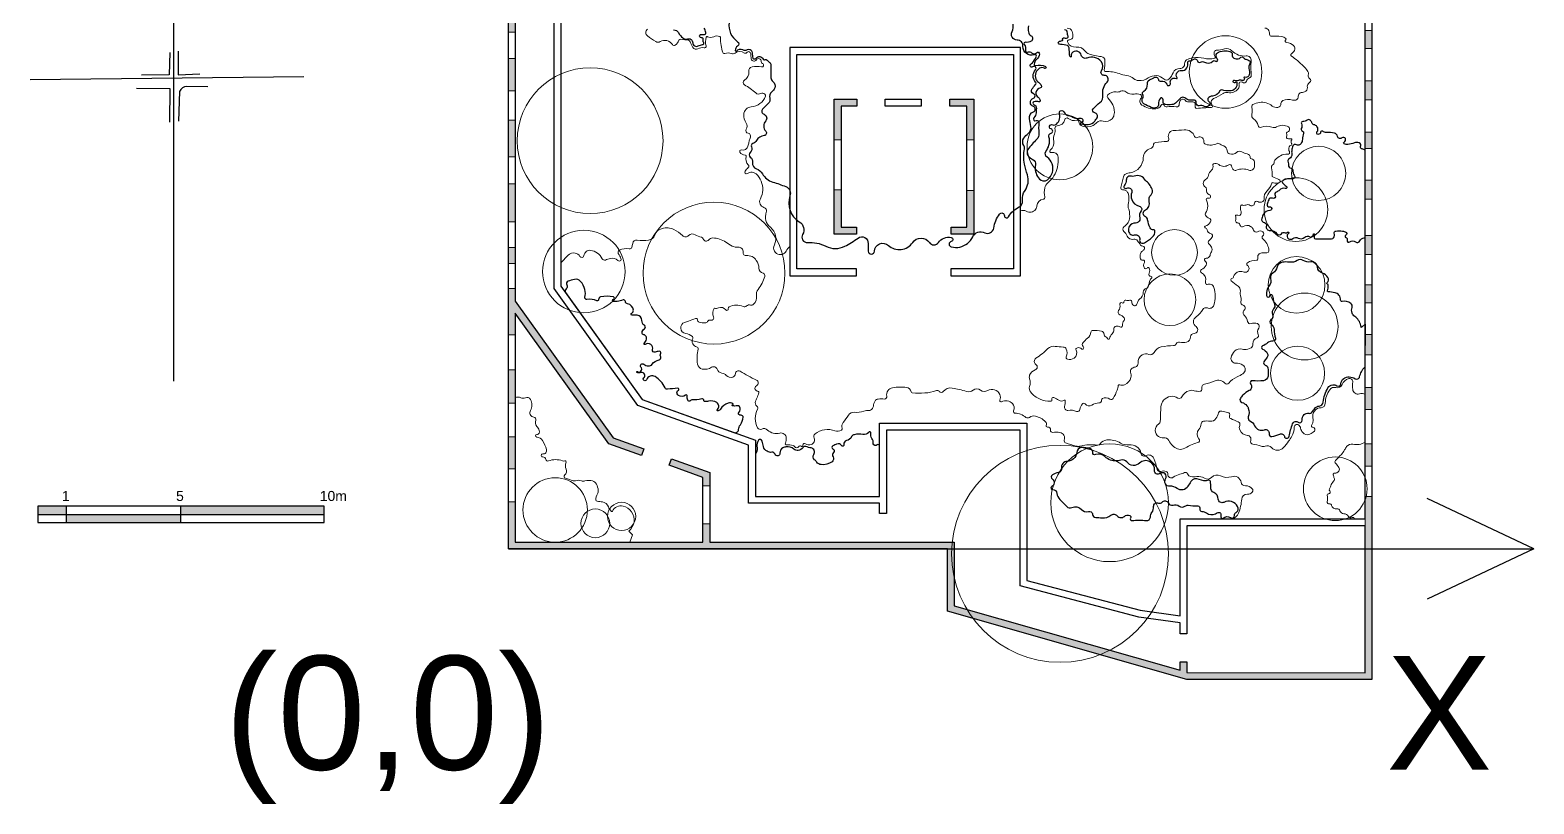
# Model space of a CAD drawing. Header units: millimetres. Extents: x 53631 to 681081, y 10060 to 293101.
# Drawn here: x 53631 to 106145, y 10060 to 37081 of the extents above; entities that cross this region are included whole.
import ezdxf

# ---------------------------------------------------------------- set-up
doc = ezdxf.new("R2010")
doc.units = ezdxf.units.MM
for name, color, linetype in [('archi', 7, 'Continuous'), ('rock', 30, 'Continuous'), ('water', 130, 'Continuous'), ('坐标系', 7, 'Continuous'), ('比例尺、指北针', 7, 'Continuous')]:
    doc.layers.add(name, color=color, linetype=linetype)
for name, color, linetype, lineweight in [('archiw', 255, 'Continuous', 0), ('plant', 90, 'Continuous', 0), ('road', 50, 'Continuous', 0)]:
    doc.layers.add(name, color=color, linetype=linetype, lineweight=lineweight)
doc.styles.get("Standard").update_dxf_attribs({"font": 'arial.ttf'})

msp = doc.modelspace()

# ---------------------------------------------------------------- hatches: boundary and pattern name
h = msp.add_hatch(color=0)
h.dxf.hatch_style = 1
h.paths.add_polyline_path([(54898, 20455), (53898, 20455), (53898, 20172), (54898, 20172)])
h.paths.add_polyline_path([(58898, 20172), (54898, 20172), (54898, 19889), (58898, 19889)])
h.paths.add_polyline_path([(63898, 20455), (58898, 20455), (58898, 20172), (63898, 20172)])
at = {"layer": 'archiw'}
h = msp.add_hatch(color=0, dxfattribs=at)
h.dxf.hatch_style = 1
h.paths.add_polyline_path([(70575, 22882), (70335, 22882), (70335, 21757), (70575, 21757)])
h.paths.add_polyline_path([(70575, 25216), (70335, 25216), (70335, 24057), (70575, 24057)], flags=17)
h.paths.add_polyline_path([(70575, 27613), (70575, 28053), (70335, 28053), (70335, 26436), (70575, 26436), (70575, 27201), (73843, 22639), (74986, 22229), (75067, 22455), (73995, 22839)])
h.paths.add_polyline_path([(76024, 22111), (75943, 21885), (77123, 21461), (77123, 21173), (77363, 21173), (77363, 21630)])
h.paths.add_polyline_path([(70575, 29494), (70335, 29494), (70335, 28936), (70575, 28936)])
h.paths.add_polyline_path([(70575, 31710), (70335, 31710), (70335, 30390), (70575, 30390)])
h.paths.add_polyline_path([(70575, 33938), (70335, 33938), (70335, 32653), (70575, 32653)])
h.paths.add_polyline_path([(70575, 36083), (70335, 36083), (70335, 34965), (70575, 34965)])
h.paths.add_polyline_path([(70575, 37726), (69745, 37726), (69745, 38541), (69505, 38541), (69505, 37486), (70335, 37486), (70335, 37003), (70575, 37003)])
h.paths.add_polyline_path([(69745, 40597), (70623, 40597), (70623, 41670), (70383, 41670), (70383, 40837), (69505, 40837), (69505, 39860), (69745, 39860)])
h.paths.add_polyline_path([(70623, 43555), (70383, 43555), (70383, 42714), (70623, 42714)])
h.paths.add_polyline_path([(70623, 44790), (69171, 45066), (69126, 44830), (70383, 44591), (70383, 44375), (70623, 44375)])
h.paths.add_polyline_path([(68167, 45257), (67417, 45399), (67372, 45163), (68122, 45021)])
h.paths.add_polyline_path([(67417, 45399), (67357, 45411), (66431, 45411), (66431, 45171), (67334, 45171), (67372, 45163)])
h = msp.add_hatch(color=0, dxfattribs=at)
h.dxf.hatch_style = 1
h.paths.add_polyline_path([(100490, 33514), (100250, 33514), (100250, 32943), (100490, 32943)])
h.paths.add_polyline_path([(100490, 35313), (100250, 35313), (100250, 34642), (100490, 34642)])
h.paths.add_polyline_path([(100490, 37067), (100250, 37067), (100250, 36437), (100490, 36437)])
h = msp.add_hatch(color=0, dxfattribs=at)
h.dxf.hatch_style = 1
h.paths.add_polyline_path([(82503, 34669), (81955, 34669), (81715, 34669), (81715, 33253), (81955, 33253), (81955, 34429), (82503, 34429)])
h.paths.add_polyline_path([(81955, 31498), (81715, 31498), (81715, 29955), (81955, 29955), (82491, 29955), (82491, 30195), (81955, 30195)])
h.paths.add_polyline_path([(86587, 31481), (86347, 31481), (86347, 30195), (85798, 30195), (85798, 29955), (86587, 29955), (86587, 30195)])
h.paths.add_polyline_path([(86587, 34669), (86347, 34669), (85749, 34669), (85749, 34429), (86347, 34429), (86347, 33244), (86587, 33244)])
h = msp.add_hatch(color=0, dxfattribs=at)
h.dxf.hatch_style = 1
h.paths.add_polyline_path([(100490, 31837), (100250, 31837), (100250, 31176), (100490, 31176)])
h = msp.add_hatch(color=0, dxfattribs=at)
h.dxf.hatch_style = 1
h.paths.add_polyline_path([(100490, 28187), (100250, 28187), (100250, 27555), (100490, 27555)])
h.paths.add_polyline_path([(100490, 29905), (100250, 29905), (100250, 29243), (100490, 29243)])
h = msp.add_hatch(color=0, dxfattribs=at)
h.dxf.hatch_style = 1
h.paths.add_polyline_path([(100490, 22630), (100250, 22630), (100250, 21854), (100490, 21854)])
h.paths.add_polyline_path([(100490, 24601), (100250, 24601), (100250, 23837), (100490, 23837)])
h.paths.add_polyline_path([(100490, 26450), (100250, 26450), (100250, 25741), (100490, 25741)])
h = msp.add_hatch(color=0, dxfattribs=at)
h.dxf.hatch_style = 1
h.paths.add_polyline_path([(85662, 18964), (85662, 16796), (94027, 14409), (100250, 14401), (100490, 14401), (100490, 20792), (100250, 20792), (100250, 20012), (100250, 19772), (100250, 14641), (94027, 14649), (94027, 15021), (93787, 15021), (93791, 14726), (85902, 16977), (85902, 19204), (77363, 19204), (77363, 19839), (77123, 19839), (77123, 19204), (70575, 19204), (70575, 20607), (70335, 20607), (70335, 18964)])

# ---------------------------------------------------------------- linework, layer by layer
for p, q in [((53898, 20172), (63898, 20172)), ((54898, 19889), (54898, 20455)), ((58898, 19889), (58898, 20455))]:
    msp.add_line(p, q)
for points in [[(84747, 34669), (84747, 34429), (83487, 34429), (83487, 34669)], [(53898, 19889), (63898, 19889), (63898, 20455), (53898, 20455)]]:
    msp.add_lwpolyline(points, close=True)
at = {"layer": 'archi'}
msp.add_line((85784, 28744), (85784, 28504), dxfattribs=at)
for points in [[(100490, 84863), (100490, 14401), (100250, 14401), (94027, 14409), (85662, 16796), (85662, 18964), (70335, 18964), (70335, 37486)], [(72169, 37486), (72169, 28135), (75005, 24177), (78964, 22756), (78964, 20799), (83293, 20799), (83293, 23356), (88440, 23356), (88440, 17859), (92393, 16821), (93787, 16631), (93787, 20012), (100250, 20012), (100250, 38658)], [(70575, 37726), (70575, 27613), (73995, 22839), (75067, 22455), (74986, 22229), (73843, 22639), (70575, 27201), (70575, 19204), (77123, 19204), (77123, 21461), (75943, 21885), (76024, 22111), (77363, 21630), (77363, 19204), (85902, 19204), (85902, 16977), (93791, 14726), (93787, 15021), (94027, 15021), (94027, 14649), (100251, 14641)], [(100250, 14641), (100250, 19772), (94027, 19772), (94027, 16357), (94027, 16002), (93787, 16002), (93787, 16389), (92346, 16585), (88200, 17674), (88200, 23116), (83533, 23116), (83533, 20198), (83293, 20198), (83293, 20559), (78724, 20559), (78724, 22587), (74854, 23976), (71929, 28058), (71929, 37726)], [(85784, 28504), (88218, 28504), (88218, 36474), (80166, 36474), (80166, 28504), (82491, 28504), (82491, 28744), (80406, 28744), (80406, 36234), (87978, 36234), (87978, 28744), (85784, 28744)]]:
    msp.add_lwpolyline(points, dxfattribs=at)
for points in [[(82503, 34429), (81955, 34429), (81955, 30195), (82491, 30195), (82491, 29955), (81955, 29955), (81715, 29955), (81715, 34669), (81955, 34669), (81955, 34669), (82503, 34669)], [(85749, 34429), (85749, 34669), (86347, 34669), (86587, 34669), (86587, 30195), (86587, 29955), (85798, 29955), (85798, 30195), (86347, 30195), (86347, 34429)]]:
    msp.add_lwpolyline(points, close=True, dxfattribs=at)
at = {"layer": 'archiw'}
for p, q in [((70335, 37003), (70575, 37003)), ((100490, 37067), (100250, 37067)), ((100490, 36437), (100250, 36437)), ((70335, 36083), (70575, 36083)), ((100490, 35313), (100250, 35313)), ((70335, 34965), (70575, 34965)), ((100490, 34642), (100250, 34642)), ((70335, 33938), (70575, 33938)), ((81715, 33253), (81955, 33253)), ((86347, 33244), (86587, 33244)), ((100490, 33514), (100250, 33514)), ((70335, 32653), (70575, 32653)), ((100490, 32943), (100250, 32943)), ((70335, 31710), (70575, 31710)), ((100490, 31837), (100250, 31837)), ((81715, 31498), (81955, 31498)), ((86347, 31481), (86587, 31481)), ((100490, 31176), (100250, 31176)), ((70335, 30390), (70575, 30390)), ((82491, 30195), (82491, 29955)), ((85798, 30195), (85798, 29955)), ((70335, 29494), (70575, 29494)), ((100490, 29905), (100250, 29905)), ((70335, 28936), (70575, 28936)), ((100490, 29243), (100250, 29243)), ((70335, 28053), (70575, 28053)), ((100490, 28187), (100250, 28187)), ((100490, 27555), (100250, 27555)), ((70335, 26436), (70575, 26436)), ((100490, 26450), (100250, 26450)), ((100490, 25741), (100250, 25741)), ((70335, 25216), (70575, 25216)), ((100490, 24601), (100250, 24601)), ((70335, 24057), (70575, 24057)), ((100490, 23837), (100250, 23837)), ((70335, 22882), (70575, 22882)), ((100490, 22630), (100250, 22630)), ((70335, 21757), (70575, 21757)), ((100490, 21854), (100250, 21854)), ((77123, 21173), (77363, 21173)), ((70335, 20607), (70575, 20607)), ((100250, 20792), (100490, 20792)), ((100250, 20012), (100250, 19772)), ((77123, 19839), (77363, 19839))]:
    msp.add_line(p, q, dxfattribs=at)
at = {"layer": 'plant'}
for centre, radius in [((95376, 35617), 1266), ((73189, 33218), 2545), ((89592, 33003), 1148), ((98626, 32078), 947), ((97834, 30812), 1111), ((77513, 28594), 2477), ((72969, 28649), 1441), ((93594, 29317), 798), ((97857, 28185), 991), ((93435, 27664), 902), ((98137, 26729), 1167), ((97892, 25098), 945), ((91329, 20576), 2056), ((89599, 18792), 3787), ((99208, 21064), 1112), ((71969, 20324), 1125), ((74286, 20099), 493), ((73370, 19857), 502)]:
    msp.add_circle(centre, radius, dxfattribs=at)
at = {"layer": 'road'}
for points in [[(75189, 37109, 0.494427), (75189, 36876, 0.027934), (75482, 36678, 0.277151), (75638, 36678, -0.409674), (76061, 36575, 0.452288), (76163, 36558, 0.11905), (76288, 36723, -0.335979), (76359, 36763, -0.001102), (76620, 36726, -0.294554), (76685, 36669, 0.076151), (76776, 36473, 0.394026), (76954, 36431, -0.194733), (77167, 36459, 0.570731), (77235, 36527, -0.140844), (77244, 36833, -0.465636), (77285, 36850, 0.244999), (77504, 36850, -0.225578), (77717, 36857, -0.31486), (77746, 36811, 0.105362), (77826, 36294, 0.415009), (77894, 36264, -0.185254), (78122, 36264, 0.25332), (78248, 36280, -0.323666), (78579, 36280, 0.428128), (78657, 36295, -0.726307), (78795, 36257, 0.029441), (78815, 36073, 0.328841), (78899, 35993, 0.299443), (78995, 36039, -0.800175), (79163, 35984, 0.330078), (79207, 35912, -0.918251), (79169, 35794, 0.111494), (78841, 35794, 0.383037), (78729, 35636, -0.295159), (78578, 35332, 0.568301), (78578, 35170, -0.045206), (78969, 34886, 0.311392), (79145, 34866, -0.323571), (79292, 34846, -0.294553), (79310, 34774, -0.30167), (78815, 34400, 0.386412), (78554, 34131, 0.152539), (78636, 33834, -0.293679), (78636, 33618, 0.598536), (78711, 33483, -0.358927), (78782, 33427, -0.15728), (78765, 33270, 0.052625), (78732, 33167, -0.009956), (78701, 33032, -0.409756), (78474, 32894, 0.661908), (78419, 32818, 0.267462), (78600, 32717, -0.514066), (78640, 32662, 0.291096), (78712, 32379, -0.43254), (78712, 32280, 0.035371), (78599, 32156, 0.817073), (78670, 32071, -0.092067), (78802, 32114, -0.21987), (78983, 32057, -0.222315), (79217, 31494, -0.113118), (79132, 31184, 0.476087), (79256, 30888, -0.434684), (79340, 30720, 0.323201), (79485, 30194, -0.352361), (79621, 29577, 0.507651), (79794, 29243, 0.10522), (79891, 29249, 0.207246), (80035, 29364, -0.100344), (80166, 29524, 0.176447)], [(88218, 30764, -0.254361), (88417, 30754, 0.388991), (88743, 30819, 0.143051), (88789, 30949, -0.364441), (89003, 31172, 0.440508), (89063, 31254, -0.099614), (89063, 31568, -0.17425), (89170, 31746, 0.170767), (89508, 32296, 0.076109), (89529, 32646, 0.468213), (89298, 32805, -0.834015), (89256, 32891, 0.284941), (89379, 33198, -0.138212), (89405, 33449, 0.147075), (89421, 33642, -0.476122), (89500, 33739, 0.357188), (89761, 33953, -0.569479), (89886, 33997, 0.248056), (90179, 33934, -0.456067), (90253, 33886, 0.275088), (90379, 33728, 0.215647), (90751, 33751, 0.085851), (90873, 33845, -0.301025), (91109, 33904, 0.307698), (91418, 33985, 0.122275), (91481, 34107, 0.174179), (91439, 34468, 0.078343), (91267, 34710, -0.40672), (91267, 34818, -0.236887), (91559, 34919, 0.153844), (91708, 34945, -0.306842), (91898, 34923, 0.231679), (92182, 34848, -0.150856), (92402, 34826, -0.517163), (92428, 34707, 0.459597), (92458, 34464, 0.159366), (92942, 34330, 0.281919), (93128, 34456, -0.64426), (93230, 34456, 0.34144), (93333, 34402, -0.085938), (93657, 34402, 0.499315), (93760, 34498, -0.355213), (93868, 34666, -0.376587), (93973, 34620, 0.281543), (94049, 34571, 0.013597), (94234, 34571, -0.466753), (94321, 34473, 0.074539), (94321, 34386, 0.397305), (94374, 34345, -0.012105), (94884, 34379, 0.646425), (94914, 34454, -0.519506), (94960, 34688, 0.034528), (95292, 34866, -0.192086), (95459, 34896, 0.281713), (95822, 35028, 0.252418), (95848, 35176, -0.737364), (95965, 35259, 0.509638), (96105, 35300, -0.226981), (96218, 35414, 0.108433), (96252, 35434, 0.229411), (96276, 35502, -0.045768), (96271, 36007, 0.469406), (96096, 36178, -0.229075), (95600, 36357, 0.277868), (95337, 36426, -0.056697), (95055, 36377, 0.31342), (94982, 36319, 0.2306), (95009, 36152, -0.541069), (94986, 36095, -0.09938), (94624, 36095, 0.075193), (94227, 36114, 0.115663), (94018, 36041, 0.272883), (93949, 35908, -0.44852), (93781, 35740, 0.326319), (93545, 35588, -0.11097), (93400, 35371, -0.40024), (93228, 35371, 0.356687), (92679, 35412, -0.167767), (92344, 35317, -0.16554), (92164, 35390, 0.148104), (91924, 35496, -0.058823), (91661, 35561, 0.107844), (91188, 35630, -0.475586), (91144, 35677, 0.032212), (91167, 36006, 0.386168), (91033, 36156, -0.053621), (90600, 36248, -0.170349), (90485, 36336, 0.285448), (90155, 36489, -0.312192), (89864, 36642, -0.480698), (89906, 36738, 0.063474), (90009, 36780, 0.247761), (90044, 36834, 0.100775), (90021, 37033, 0.362669), (89846, 37142, -0.226009)], [(96749, 37151, -0.333147), (96883, 37062, -0.052173), (96922, 36902, 0.388453), (96958, 36871, -0.041486), (97332, 36856, -0.149735), (97479, 36790, -0.45447), (97479, 36746, 0.657345), (97512, 36645, -0.163818), (97754, 36537, -0.339301), (97782, 36371, -0.123761), (97677, 36255, 0.531806), (97677, 36174, -0.053306), (98098, 35819, -0.019425), (98232, 35669, -0.244349), (98265, 35510, 0.338358), (98314, 35388, -0.568104), (98314, 35254, 0.312835), (98233, 35075, -0.402193), (98133, 34925, 0.025036), (97986, 34884, 0.348439), (97917, 34778, -0.345761), (97827, 34639, -0.166713), (97713, 34639, 0.192162), (97382, 34623, 0.298169), (97313, 34513, -0.364328), (97205, 34381, -0.221202), (97009, 34430, 0.20443), (96562, 34557, 0.103665), (96333, 34477, 0.336624), (96295, 34383, -0.134617), (96295, 34144, 0.323987), (96357, 33980, -0.197047), (96513, 33749, 0.465819), (96628, 33687, -0.192498), (96995, 33687, 0.231589), (97160, 33700, -0.271364), (97572, 33700, -0.389095), (97607, 33585, -0.195306), (97528, 33514, 0.431347), (97510, 33471, -0.209995), (97510, 33357, 0.362728), (97528, 33295, 0.208985), (97616, 33279, -0.116107), (97684, 33279, -0.591201), (97692, 33250, 0.373499), (97682, 33125, -0.5065), (97660, 33056, 0.203572), (97600, 33002, 0.245472), (97607, 32839, -0.617416), (97547, 32747, 0.166623), (97292, 32692, 0.053558), (97116, 32558, 0.191265), (97074, 32467, -0.235138), (97021, 32374, 0.316979), (96981, 32272, -0.087214), (97001, 31995, 0.332588), (97025, 31955, -0.001203), (97242, 31866, -0.668136), (97242, 31751, -0.198943), (97054, 31751, 0.441984), (96982, 31717, -0.129176), (96828, 31470, 0.229097), (96722, 31189, -0.279309), (96676, 31096, -0.292663), (96503, 31096, 0.583252), (96386, 31034, -0.598932), (96233, 30958, 0.26286), (96083, 30973, -0.209108), (95952, 30973, 0.445764), (95915, 30956, 0.154086), (95915, 30771, -0.154086), (95915, 30651, -0.355977), (95855, 30612, -0.006567), (95754, 30624, 0.491883), (95728, 30598, -0.064359), (95728, 30425, 0.477862), (95801, 30349, -0.304186), (95862, 30315, -0.019598), (95895, 30245, 0.482166), (95993, 30217, -0.299318), (96250, 30227, -0.100231), (96319, 30165, -0.087136), (96355, 30092, 0.506243), (96491, 30042, -0.323603), (96677, 30034, -0.485656), (96677, 29894, 0.485656), (96677, 29793, -0.19411), (96883, 29435, -0.068764), (96883, 29356, -0.376261), (96817, 29299, 0.00301), (96646, 29299, 0.506328), (96506, 29105, -0.527882), (96457, 29042, 0.162628), (96140, 28957, 0.538497), (96140, 28866, -0.538497), (96140, 28648, -0.259974), (95987, 28637, 0.220743), (95812, 28637, 0.088759), (95714, 28568, 0.135123), (95660, 28473, -0.263087), (95597, 28406, 0.567213), (95578, 28330, 0.049071), (95816, 28136, -0.281672), (95894, 27970, 0.101938), (95913, 27760, -0.148135), (95913, 27604, 0.434173), (95991, 27470, -0.605542), (96033, 27307, 0.442745), (96033, 27115, -0.173386), (96147, 26902, 0.478435), (96267, 26831, -0.18253), (96487, 26831, -0.492125), (96536, 26673, 0.281501), (96519, 26445, -0.457867), (96476, 26338, 0.337602), (96334, 26124, -0.258264), (96269, 25988, -0.176133), (96040, 25924, -0.05758), (95962, 25939, 0.289906), (95690, 25867, 0.127207), (95571, 25645, 0.501717), (95732, 25450, -0.158603), (95984, 25382, -0.539918), (95984, 25083, -0.036946), (95778, 24969, 0.108723), (95491, 24751, -0.462334), (95353, 24751, 0.329754), (95009, 24831, -0.052696), (94641, 24716, 0.445822), (94551, 24563, -0.482551), (94486, 24467, -0.094605), (94286, 24490, 0.151533), (94106, 24490, 0.208186), (93856, 24274, -0.446232), (93716, 24234, 0.3701), (93214, 24157, 0.163581), (93120, 23927, 0.009046), (93098, 23422, -0.252265), (93040, 23321, 0.555207), (93040, 22886, 0.171694), (93207, 22849, -0.317289), (93396, 22748, 0.174382), (93700, 22459, 0.210724), (93896, 22459, 0.018254), (94149, 22582, -0.066586), (94403, 22676, 0.574085), (94447, 22814, -0.38569), (94447, 23140, 0.17634), (94526, 23335, -0.366725), (94607, 23424, -0.063472), (94843, 23424, 0.28856), (95038, 23514, 0.068588), (95134, 23718, -0.407978), (95243, 23777, 0.034565), (95456, 23732, -0.505555), (95519, 23614, 0.417451), (95556, 23514, 0.015174), (95823, 23401, -0.430766), (95873, 23278, 0.216478), (95873, 23120, 0.267887), (96141, 22928, -0.484899), (96255, 22751, 0.469925), (96332, 22623, -0.045522), (96615, 22555, 0.165585), (96765, 22555, -0.294609), (96984, 22501, 0.433337), (97398, 22501, 0.034021), (97580, 22724, 0.024232), (97691, 22897, 0.133098), (97772, 23206, -0.584537), (97922, 23293, -0.222283), (97999, 23179, 0.140957), (98072, 23024, 0.327007), (98318, 22969, 0.083936), (98478, 23074, 0.651268), (98432, 23206, -0.57397), (98387, 23302, 0.09645), (98428, 23397, 0.106817), (98428, 23529, -0.46803), (98714, 23896, 0.40918), (98860, 24050, -0.165548), (99014, 24525, -0.313966), (99233, 24598, 0.385785), (99445, 24700, -0.228855), (99679, 24912, -0.536921), (99818, 24795, 0.057185), (99818, 24532, 0.468412), (100052, 24379, -0.234162), (100250, 24351, -0.006083)], [(95601, 32297, 0.521677), (95763, 32190, -0.189211), (96194, 32190, 0.491785), (96386, 32305, 0.058357), (96386, 32482, 0.36854), (96278, 32582, -0.413784), (96237, 32627, 0.368817), (96137, 32754, -0.084767), (95941, 32829, 0.338134), (95760, 32808, -0.286985), (95519, 32757, -0.296918), (95437, 32865, 0.277874), (95319, 33034, -0.018251), (95141, 33122, 0.25165), (95081, 33122, -0.216042), (94680, 33094, -0.339094), (94619, 33191, 0.332173), (94526, 33345, 0.245683), (94387, 33331, -0.49474), (94296, 33363, 0.350814), (93936, 33600, -0.008432), (93553, 33571, 0.292744), (93393, 33455, 0.188569), (93393, 33280, -0.521304), (93334, 33193, 0.032395), (92941, 33159, 0.352603), (92859, 33069, -0.327543), (92756, 32946, 0.343039), (92505, 32628, -0.366569), (92051, 32101, 0.064437), (91885, 32052, 0.248753), (91812, 31960, -0.032073), (91719, 31589, 0.522175), (91782, 31506, -0.271483), (91958, 31413, -0.087609), (91984, 31350, -0.103232), (91984, 31047, 0.130898), (91996, 30823, -0.116369), (92023, 30492, -0.137038), (91951, 30330, -0.046281), (91828, 30207, 0.46971), (91828, 30050, -0.135432), (91941, 29888, 0.149083), (91991, 29821, 0.206163), (92179, 29776, -0.284577), (92303, 29727, -0.020151), (92407, 29573, 0.264455), (92484, 29531, -0.671266), (92532, 29419, -0.030296), (92451, 29345, 0.219609), (92398, 29240, 0.015786), (92398, 29120, 0.457801), (92487, 29048, -0.665389), (92542, 28963, 0.309122), (92542, 28773, 0.527741), (92637, 28773, -0.538099), (92706, 28772, -0.291533), (92706, 28590, 0.291533), (92706, 28506, 0.311238), (92757, 28485, -0.824706), (92786, 28414, 0.155811), (92739, 28356, 0.06567), (92686, 28136, -0.329553), (92620, 28064, 0.35232), (92504, 27926, -0.238468), (92379, 27691, 0.175458), (92313, 27597, -0.077555), (92263, 27484, -0.4149), (92175, 27465, -0.25732), (92103, 27600, 0.522601), (92037, 27647, -0.173309), (91895, 27647, 0.561581), (91830, 27593, -0.641363), (91770, 27556, 0.699457), (91682, 27490, -0.244743), (91643, 27284, 0.511427), (91683, 27142, -0.132558), (91835, 27037, -0.363229), (91835, 26941, 0.189655), (91774, 26759, -0.638911), (91688, 26714, 0.210576), (91562, 26744, 0.392042), (91471, 26623, -0.231556), (91416, 26472, 0.148108), (91325, 26311, -0.80222), (91255, 26311, 0.270623), (91197, 26372, -0.333223), (91133, 26460, 0.358644), (91046, 26568, 0.057237), (90744, 26595, 0.367897), (90674, 26532, -0.189793), (90554, 26318, 0.042174), (90400, 26169, 0.393494), (90405, 26033, -0.412046), (90405, 25944, -0.426905), (90359, 25945, 0.32526), (90183, 25979, 0.429646), (90158, 25905, -0.384288), (90088, 25629, -0.213246), (89853, 25589, -0.474693), (89816, 25671, 0.230831), (89816, 25943, 0.277132), (89709, 26012, -0.028755), (89430, 26038, 0.233024), (89177, 25958, -0.044537), (88756, 25621, 0.535802), (88756, 25400, -0.628246), (88731, 25216, 0.234608), (88536, 25026, 0.170732), (88536, 24898, -0.170732), (88536, 24637, 0.263841), (88572, 24437, 0.117531), (88900, 24191, 0.107761), (89270, 24118, 0.531078), (89310, 24181, -0.675338), (89382, 24252, -0.05966), (89551, 24155, 0.332098), (89741, 24155, -0.601176), (89779, 24137, -0.079566), (89757, 23939, 0.536299), (89874, 23803, -0.124104), (90178, 23767, 0.477383), (90293, 23833, -0.124826), (90377, 24028, -0.494537), (90470, 24028, 0.383728), (90707, 23983, -0.123276), (90954, 24060, 0.411122), (91047, 24163, -0.292675), (91077, 24216, -0.28522), (91337, 24196, 0.445061), (91454, 24220, 0.041304), (91592, 24507, 0.056633), (91632, 24665, -0.489759), (91682, 24694, 0.196948), (91851, 24694, 0.247017), (92070, 24954, 0.126879), (92063, 25137, -0.27023), (92089, 25248, -0.163204), (92220, 25316, 0.40815), (92321, 25453, -0.312433), (92465, 25740, -0.219789), (92702, 25755, 0.386094), (92883, 25826, -0.22922), (93133, 26018, -0.051777), (93564, 26062, 0.307861), (93656, 26125, -0.369482), (93774, 26187, 0.11172), (94018, 26187, 0.357619), (94156, 26365, -0.421569), (94277, 26489, 0.742138), (94349, 26726, -0.535616), (94349, 27070, 0.121171), (94582, 27324, -0.392544), (94741, 27377, 0.448007), (94969, 27478, 0.157587), (94969, 28097, 0.453076), (94736, 28198, -0.336189), (94706, 28204, -0.238278), (94681, 28300, 0.343353), (94535, 28609, -0.616043), (94535, 28716, 0.152221), (94701, 28877, 0.401263), (94664, 29016, -0.799048), (94696, 29113, 0.382252), (94835, 29215, -0.089607), (94884, 29333, 0.291511), (94884, 29504, 0.051384), (94782, 29633, -0.406769), (94782, 29708, 0.01518), (94900, 29837, 0.553233), (94857, 29976, -0.290393), (94733, 30110, 0.291294), (94669, 30180, -0.770247), (94669, 30239, 0.201984), (94857, 30384, 0.45283), (94814, 30507, -0.147883), (94674, 30620, -0.30829), (94674, 30684, 0.145492), (94755, 30936, 0.073032), (94738, 31070, 0.044023), (94709, 31146, -0.665873), (94766, 31210, 0.959221), (94814, 31333, -0.336141), (94707, 31526, 0.296733), (94673, 31599, -0.554561), (94673, 31859, 0.198597), (94781, 32010, -0.15504), (94884, 32184, 0.296955), (94933, 32362, -0.382962), (94954, 32409, -0.285242), (95139, 32384, 0.180562), (95322, 32320, 0.144815), (95471, 32368, -0.611145), (95601, 32297, 1.937255)], [(72169, 28955), (72419, 29219, -0.261521), (72666, 29296, -0.201976), (72834, 29178, 0.703526), (72973, 29209, -0.417587), (73209, 29390, -0.249962), (73610, 29099, 0.372153), (73721, 29052, -0.000031), (73894, 29107, -0.295072), (74153, 29036, 0.44653), (74256, 29036, 0.300306), (74265, 29101, 0.020777), (74173, 29280, -0.427722), (74207, 29394, -0.172377), (74555, 29440, 0.402144), (74645, 29496, 0.016627), (74675, 29633, -0.397792), (74831, 29747, 0.064094), (75232, 29747, 0.280481), (75444, 29917, -0.243001), (75701, 30154, -0.177524), (76116, 30119, -0.091039), (76414, 29908, 0.421394), (76628, 29908, -0.350951), (76854, 29936, 0.097268), (77077, 29852, -0.30649), (77139, 29794, 0.644066), (77328, 29753, -0.241089), (77465, 29821, -0.150984), (77930, 29671, 0.035536), (78149, 29540, 0.145685), (78355, 29503, -0.485314), (78527, 29328, 0.482854), (78646, 29206, -0.280438), (78992, 29041, -0.130851), (79083, 28766, 0.326714), (79230, 28588, -0.429628), (79289, 28482, -0.08899), (79051, 28024, 0.204201), (78995, 27808, -0.239509), (78894, 27506, -0.27142), (78794, 27480, 0.254895), (78652, 27448, -0.293676), (78532, 27431, 0.23051), (78044, 27417, 0.3366), (78013, 27350, -0.819203), (77926, 27313, 0.37332), (77668, 27379, -0.200399), (77536, 27370, 0.342685), (77516, 27363, 0.267394), (77499, 27064, -0.65713), (77404, 26950, 0.341957), (77289, 26905, -0.259584), (77206, 26858, -0.075371), (76996, 26886, -0.33528), (76932, 26972, 0.533501), (76872, 27013, -0.010955), (76618, 26918, -0.005478), (76489, 26874, 0.792482), (76522, 26489, -0.138294), (76758, 26383, -0.360607), (76771, 26312, 0.260447), (76771, 26120, 0.221001), (76906, 26023, -0.420812), (76957, 25944, 0.088944), (76938, 25421, 0.317182), (77103, 25246, 0.195575), (77432, 25307, -0.481413), (77625, 25242, 0.26863), (77786, 25107, -0.166456), (77944, 25020, 0.306673), (78170, 24965, 0.297528), (78261, 25088, -0.568964), (78422, 25171, 0.02688), (78996, 24857, -0.629003), (78996, 24660, 0.430503), (78954, 24530, 0.253904), (79048, 24470, -0.488875), (79081, 24421, -0.014374), (79010, 24226, -0.007796), (78967, 24122, 0.347341), (79013, 23946, -0.369185), (79037, 23841, 0.248532), (79037, 23194, 0.406855), (79183, 23147, -0.317324), (79386, 23116, 0.26259), (79809, 23006, -0.485055), (80039, 22834, -0.109866), (80005, 22661, 0.562222), (80048, 22599, -0.077347), (80275, 22579, -0.208534), (80328, 22538, 0.590306), (80471, 22538, -0.478994), (80553, 22552, 0.680981), (80621, 22587, -0.637095), (80707, 22638, 0.232833), (80909, 22609, 0.446176), (81008, 22834, -0.345043), (81044, 22982, -0.264104), (81735, 23086, 0.252049), (81967, 23116, 0.324334), (81987, 23176, -0.246759), (82023, 23378, 0.019696), (82209, 23636, -0.281669), (82421, 23735, 0.111605), (82748, 23771, -0.098598), (82941, 23798, 0.127915), (82973, 23804, 0.251278), (83078, 23948, -0.087444), (83137, 24132, -0.276651), (83247, 24199, -0.002771), (83466, 24199, 0.474814), (83546, 24296, -0.423598), (83751, 24593, -0.069537), (84236, 24605, -0.349387), (84394, 24447, 0.364609), (84435, 24409, 0.0294), (84873, 24409, 0.070663), (85279, 24491, -0.327083), (85380, 24461, 0.497627), (85522, 24461, -0.282552), (85834, 24583, -0.0278), (86332, 24464, 0.248279), (86563, 24511, -0.356137), (86820, 24511, 0.319877), (87071, 24494, -0.463372), (87491, 24358, -0.183114), (87497, 24153, 0.683493), (87557, 24102, -0.337074), (87933, 24042, -0.305986), (87977, 23785, 0.555105), (88031, 23704, -0.114652), (88222, 23666, -0.052976), (88408, 23556, 0.329876), (88528, 23556, -0.218334), (88735, 23600, -0.142412), (89090, 23404, -0.316652), (89111, 23279, 0.622534), (89157, 23221, -0.553888), (89268, 23107, 0.543531), (89337, 23034, -0.09044), (89591, 23034, -0.463346), (89745, 22766, 0.419982), (89793, 22666, 0.014952), (90156, 22555, 0.133647), (90318, 22555, -0.10316), (90891, 22590, 0.277991), (90998, 22635, -0.212455), (91232, 22769, -0.161903), (91712, 22662, 0.16863), (92009, 22600, -0.393192), (92423, 22304, 0.506975), (92603, 22221, -0.446162), (92874, 22127, -0.05181), (92992, 21738, 0.458957), (93114, 21669, -0.172539), (93305, 21669, -0.34635), (93364, 21575, 0.651289), (93552, 21467, -0.10066), (93784, 21575, 0.041305), (93944, 21627, -0.4195), (94052, 21582, 0.258465), (94166, 21488, 0.090003), (94371, 21488, -0.194529), (94639, 21433, 0.366564), (94882, 21460, -0.333802), (95201, 21516, 0.202125), (95590, 21487, -0.458978), (95921, 21291, 0.372033), (96073, 21167, -0.230735), (96309, 21061, -0.360897), (96309, 20949, -0.240062), (96140, 20876, 0.409921), (95942, 20704, -0.069788), (95833, 20211, -0.258576), (95599, 20012, -18.773085)], [(74580, 19204), (74672, 19458), (74534, 19586, 0.400231), (74635, 20265, 0.183454), (74342, 20463, 0.350767), (73965, 20283, -0.520742), (73926, 20277, -0.098743), (73824, 20435, 0.261946), (73617, 20604, 0.013007), (73432, 20631, -0.360991), (73392, 20673, -0.15804), (73446, 20887, 0.172841), (73473, 21009, 0.087328), (73405, 21231, 0.213719), (73274, 21336, 0.129044), (73009, 21336, -0.158158), (72883, 21344, 0.187535), (72680, 21344, -0.187535), (72596, 21344, 0.028682), (72328, 21430, -0.612572), (72303, 21546, 0.339992), (72350, 21749, -0.216913), (72350, 21988, 0.666608), (72303, 22039, -0.178791), (72223, 22039, 0.181993), (71733, 22036, -0.486976), (71646, 22088, 0.410177), (71535, 22175, -1.11714), (71535, 22280, 0.532578), (71663, 22431, 0.063473), (71529, 22745, 0.244859), (71326, 22872, -0.922506), (71326, 22959, 0.515818), (71413, 23104, 0.072253), (71325, 23244, -0.277998), (71290, 23460, 0.501872), (71226, 23565, -0.275045), (71097, 23658, -0.237648), (71106, 23798, 0.270182), (71106, 24183, 0.376228), (70926, 24243, -0.200813), (70768, 24243, 0.200813), (70575, 24243, 9.885653)], [(100250, 22694, -0.198583), (99827, 22619, 0.296487), (99603, 22536, 0.038464), (99533, 22424, -0.06659), (99421, 22265, -0.002409), (99216, 22047, 0.398031), (99216, 21953, -0.039328), (99333, 21809, -0.309546), (99333, 21683, -0.2591), (99184, 21609, 0.514173), (99135, 21546, 0.022323), (99173, 21436, -0.299568), (99150, 21325, 0.118429), (99050, 21165, -0.045113), (99004, 21057, 0.362717), (99017, 20991, -0.727197), (98979, 20893, 0.470424), (98928, 20837, -0.068666), (98928, 20612, 0.516278), (99007, 20537, -0.423024), (99082, 20486, 0.431472), (99265, 20364, -0.40725), (99373, 20298, 0.339363), (99504, 20195, -0.264137), (99672, 20097, 0.397319), (99799, 20060, -0.55212), (99879, 20012, 0.997118)]]:
    msp.add_lwpolyline(points, format="xyb", dxfattribs=at)
at = {"layer": 'rock'}
msp.add_line((100250, 26811), (100240, 25315), dxfattribs=at)
for points in [[(76105, 37087, -0.272001), (76271, 36991, 0.088651), (76425, 36806, 0.257844), (76584, 36774, -0.504286), (76772, 36638, 0.571735), (76965, 36527, -0.106831), (77114, 36573, 0.546316), (77153, 36647, -0.172928), (77132, 36761, 0.514588), (77076, 36816, -1.180832), (77076, 36927, 0.082919), (77185, 36927, 0.450426), (77229, 36998, 0.022986), (77176, 37150, -0.331497)], [(88494, 37227, 0.080328), (88494, 37015, 0.224194), (88585, 36883, -0.574223), (88585, 36693, -0.168986), (88391, 36655, 0.663328), (88346, 36579, -0.212824), (88391, 36367, 0.643977), (88463, 36314, -0.363006), (88604, 36288, 0.472786), (88774, 36288, -0.761185), (88877, 36242, -0.171029), (88774, 36049, 0.173284), (88691, 35890, 0.547706), (88744, 35844, -0.198752), (89089, 35810, -1.041989), (89051, 35746, 0.294682), (88880, 35746, 0.148739), (88755, 35598, 0.206372), (88755, 35372, 0.127429), (88843, 35259, -0.094973), (88943, 35146, -0.482727), (88912, 35066, 0.250011), (88755, 34905, 0.307998), (88801, 34764, -0.147715), (88905, 34618, -0.62037), (88862, 34576, 0.164193), (88682, 34576, 0.717928), (88682, 34484, -0.351751), (88771, 34346, 0.019618), (88760, 34197, -0.183745), (88687, 34019, 0.84218), (88760, 33921, -0.595959), (88859, 33853, 0.053078), (88859, 33472, -0.231533), (88785, 33269, 0.05038), (88477, 32907, 0.31081), (88477, 32698, 0.140611), (88649, 32557, -0.355895), (88742, 32378, 0.212766), (88840, 31922, 0.254024), (89062, 31817, 0.152118), (89161, 31854, 0.325248), (89321, 32409, 0.153345), (89143, 32642, -0.404547), (89105, 32840, 0.070167), (89210, 33062, 0.151822), (89210, 33351, -0.43511), (89284, 33480, 0.792471), (89284, 33628, -1.153933), (89340, 33770, 0.263833), (89426, 33770, 0.342437), (89580, 34140, -0.133179), (89580, 34232, -0.26828), (89613, 34265, -0.372064), (89755, 34195, 0.287747), (89899, 34095, -0.1482), (90039, 34045, 0.231007), (90254, 34006, -0.300792), (90382, 33965, -0.599634), (90335, 33857, 0.86556), (90332, 33803, 0.062003), (90583, 33783, 0.217768), (90808, 33898, 0.024879), (90890, 34014, 0.544901), (90809, 34192, -0.583372), (90754, 34332, -0.06738), (90992, 34555, 0.291923), (91094, 34805, -0.251979), (91242, 35266, 0.700795), (91139, 35499, -0.627052), (91045, 35663, 0.332317), (91032, 35982, 0.335747), (90537, 36104, -0.465239), (90340, 36202, 0.621378), (90009, 36277, 0.250814), (89987, 36161, -0.748418), (89959, 36143, -0.221847), (89927, 36212, 0.021888), (89916, 36457, 0.292007), (89854, 36537, 0.090485), (89615, 36578, -0.281336), (89540, 36622, -0.407815), (89555, 36675, -0.102568), (89672, 36712, 0.638195), (89686, 36752, -0.42432), (89686, 36792, -0.277599), (89746, 36806, 0.158773), (89856, 36806, 0.504199), (89879, 36874, -0.187451), (89854, 36975, 0.430898), (89758, 37092, 0.036241)], [(92528, 34943, 0.290994), (92646, 35193, -0.394181), (92772, 35366, 0.135887), (92875, 35418, -0.611196), (93031, 35359, 0.461112), (93123, 35296, -0.399299), (93323, 35189, 0.967927), (93449, 35226, -0.66019), (93660, 35389, 0.809955), (93686, 35418, -0.67021), (93834, 35666, 0.324336), (94027, 35766, 0.14434), (94060, 35951, -0.533232), (94130, 36010, 0.303719), (94223, 36040, -0.607827), (94393, 36006, 0.48622), (94504, 35962, -0.268628), (94641, 35962, 0.336465), (94937, 35999, -0.407203), (95022, 35999, 0.934357), (95093, 36062, -0.167071), (95047, 36194, -0.311564), (95127, 36310, -0.085231), (95390, 36361, -0.149511), (95572, 36310, -0.319502), (95609, 36217, 0.365977), (95668, 36100, 0.128163), (95821, 36077, 0.208228), (95891, 36117, -0.499096), (96005, 36117, 0.157029), (96085, 36061, -0.040255), (96217, 36007, -0.433927), (96236, 35944, 0.211035), (96206, 35681, -0.205672), (96185, 35481, -0.411303), (96047, 35442, 0.815504), (96022, 35411, -0.802962), (95947, 35321, 0.239298), (95828, 35321, -0.221763), (95689, 35316, 0.442174), (95633, 35290, 0.276417), (95637, 35273, 0.371991), (95733, 35264, -0.556943), (95773, 35248, -0.469143), (95519, 34955, -0.051242), (95248, 34989, 0.359391), (95180, 34955, -0.288876), (94916, 34778, 0.255746), (94762, 34688, 0.41451), (94785, 34598, -0.472038), (94807, 34447, -0.341413), (94641, 34417, 0.178879), (94461, 34440, -0.544105), (94355, 34541, 0.556377), (94250, 34639, -0.258647), (93956, 34711, 0.390728), (93813, 34711, 0.026533), (93669, 34564, -0.186992), (93504, 34477, -0.055886), (93281, 34477, -0.438237), (93198, 34590, 0.235372), (93168, 34699, 0.44604), (93104, 34699, 0.216537), (93040, 34496, -0.328052), (92972, 34376, -0.215302), (92784, 34376, -0.028242), (92524, 34511, -0.427693), (92482, 34692, 0.299977), (92482, 34839, -0.541181), (92528, 34943, 0.02552)], [(100250, 32872, 0.266744), (100144, 32932, -0.560492), (100094, 33012, 0.457387), (100041, 33142, 0.162396), (99877, 33142, -0.04461), (99652, 33088, -0.157954), (99518, 33111, -0.604754), (99518, 33168, 0.402811), (99560, 33294, 0.505359), (99442, 33317, -0.585126), (99289, 33367, 0.29344), (99179, 33481, 0.066563), (98908, 33508, -0.153942), (98770, 33546, 0.558272), (98698, 33512, -0.42115), (98605, 33439, -0.578052), (98570, 33523, 0.342349), (98570, 33714, 0.201305), (98465, 33774, -0.314955), (98394, 33837, 0.160435), (98333, 33936, 0.36541), (98222, 33936, -0.187795), (98076, 33887, 0.537787), (98026, 33818, -0.191686), (98023, 33639, 0.43667), (98062, 33555, -0.402633), (98100, 33482, 0.052023), (98062, 33267, -0.117132), (98015, 33121, -0.411781), (97850, 33079, 0.45974), (97727, 33037, 0.06656), (97689, 32883, 0.057174), (97689, 32747, -0.329053), (97599, 32589, 0.373779), (97556, 32498, -0.066829), (97580, 32329, 0.360648), (97626, 32274, -0.377294), (97731, 32143, 0.193041), (97773, 32019, -0.71473), (97692, 31880, 0.099664), (97487, 31880, 0.177256), (97367, 31807, 0.348339), (97367, 31749, 0.081652), (97495, 31633, -0.862289), (97456, 31548, 0.280528), (97258, 31493, -0.122459), (97150, 31424, 0.478011), (97108, 31308, -0.749133), (97015, 31207, 0.453319), (96883, 31153, -0.007828), (96829, 31002, 0.599234), (96910, 30910, -1.113601), (96926, 30782, 0.264197), (96701, 30651, 0.067472), (96639, 30500, 0.440926), (96732, 30357, -0.456419), (96803, 30241, 0.537356), (96934, 30080, -0.275268), (97170, 29968, 0.532959), (97325, 29968, -0.372561), (97462, 30005, 0.317274), (97545, 30019, -1.137576), (97577, 29978, 0.314423), (97526, 29868, 0.219772), (97576, 29796, 0.30771), (97725, 29805, -0.299066), (97908, 29820, 0.31781), (98142, 29847, -0.327281), (98317, 29864, 0.274466), (98383, 29864, 0.198143), (98448, 29951, -1.136536), (98485, 29937, 0.186706), (98470, 29832, 0.349477), (98516, 29796, -0.002235), (98682, 29796, -0.005363), (99079, 29789, 0.272702), (99147, 29827, 0.186606), (99174, 29990, -0.419531), (99223, 30063, -0.094282), (99464, 30063, -0.047287), (99580, 30029, -0.679583), (99580, 29924, 0.679583), (99580, 29837, -0.38205), (99627, 29744, 0.739713), (99719, 29686, -0.371147), (99916, 29686, 0.50125), (100070, 29720, -0.253515), (100213, 29830, 0.520355), (100250, 29905), (100250, 32872)], [(92582, 31829, 0.383532), (92189, 31976, -0.18917), (92091, 31976, 0.547848), (91911, 31845, -0.207413), (91845, 31665, 0.854364), (91927, 31559, -0.689691), (92099, 31412, 0.174242), (92099, 31166, 0.259705), (92365, 30934, -0.554151), (92427, 30765, 0.236876), (92378, 30520, -0.134627), (92378, 30446, -0.351286), (92237, 30344, 0.278993), (92017, 30225, 0.189709), (91990, 30051, 0.438266), (92198, 29930, -0.571355), (92378, 29767, 0.658933), (92541, 29652, 0.029739), (92820, 29849, 0.260616), (92910, 30070, 0.414214), (92869, 30102, -0.323265), (92740, 30172, -0.079421), (92657, 30458, 0.257066), (92580, 30563, -0.635603), (92580, 30804, 0.364858), (92715, 31096, -0.266977), (92776, 31329, 0.299597), (92814, 31526, 0.13364), (92582, 31829, 4.976979)], [(100250, 26811), (100147, 26716), (100113, 26692), (100098, 26766, 0.195122), (99888, 27085, -0.158492), (99799, 27201, -0.158605), (99794, 27399, 0.318612), (99747, 27538, 0.203976), (99445, 27606, -0.491117), (99395, 27651, 0.202172), (99336, 27830, 0.167038), (99199, 27908, 0.017627), (98959, 27945, -0.455495), (98937, 27977, 0.057161), (98965, 28173, 0.338907), (98938, 28210, -0.577884), (98926, 28263, 0.358285), (98949, 28444, 0.178158), (98761, 28589, -0.303613), (98586, 28809, 0.444531), (98354, 28985, -0.197559), (98085, 29040, 0.305096), (97880, 29040, -0.186585), (97599, 28976, 0.07293), (97368, 28976, 0.301112), (97182, 28809, -0.18913), (97029, 28598, 0.321555), (96952, 28406, -0.232936), (96894, 28144, 0.160392), (96811, 27920, 0.018899), (96811, 27811, 0.962903), (96926, 27811, -0.779181), (97000, 27827, -0.094068), (97044, 27667, 0.076617), (97084, 27499, -0.292501), (97056, 27346, 0.294717), (97020, 27146, -0.364565), (96962, 26962, 0.548494), (96962, 26821, -0.256125), (97072, 26621, 0.075487), (97117, 26324, -0.536264), (97033, 26221, 0.212035), (96840, 26157, -0.094352), (96671, 26052, 0.689781), (96671, 25943, -0.186796), (96833, 25798, -0.311871), (96808, 25620, 0.04294), (96715, 25498, 0.529375), (96764, 25385, -0.317249), (96857, 25288, -0.066337), (96862, 24994, -0.348602), (96706, 24838, -0.057156), (96310, 24838, 0.682519), (96252, 24728, -0.484774), (96206, 24494, 0.079091), (95986, 24332, 0.049661), (95896, 24221, 0.505856), (95949, 24079, -0.155942), (96121, 23965, -0.077323), (96172, 23874, -0.18458), (96172, 23573, 0.391413), (96228, 23434, -0.182555), (96392, 23263, 0.216367), (96544, 23125, 0.158025), (96734, 23125, -0.553967), (96898, 22988, 0.498587), (96997, 22889, 0.080164), (97272, 22974, -0.497522), (97430, 22896, 0.830978), (97594, 22896, -0.046238), (97719, 23335, -0.508876), (97916, 23388, 0.657127), (98049, 23457, -0.219304), (98123, 23655, -0.263261), (98282, 23699, 0.322803), (98405, 23747, -0.024353), (98489, 23865, -0.201794), (98651, 23954, 0.353013), (98787, 24091, -0.106622), (98953, 24591, -0.235632), (99118, 24698, -0.176747), (99266, 24663, 0.569678), (99408, 24732, -0.417459), (99699, 24974, -0.107784), (99905, 24908, 0.505732), (100057, 24974, -0.065319), (100124, 25153, -0.068199), (100240, 25315, 0.383813)], [(72329, 27913), (75005, 24177), (78212, 23026, 0.496785), (78370, 23129, -0.142852), (78434, 23302, 0.141452), (78533, 23567, 0.489219), (78463, 23630, -0.239851), (78380, 23656, -0.423788), (78380, 23733, 0.359911), (78402, 23934, 0.310708), (78332, 23962, -0.107626), (78160, 23962, -0.892197), (78163, 23998, 0.72643), (78174, 24034, 0.237437), (78008, 24059, 0.181062), (77741, 23846, -0.217511), (77657, 23787, -0.742166), (77632, 23836, 0.483064), (77610, 24073, 0.208342), (77321, 24121, -0.06533), (77197, 24107, -0.404504), (77163, 24142, 0.474386), (77086, 24202, -0.056015), (76743, 24166, 0.215143), (76689, 24142, -0.545931), (76600, 24156, -0.142926), (76581, 24296, 0.676406), (76517, 24334, -0.306441), (76278, 24320, -0.170142), (76225, 24383, -0.372334), (76270, 24504, 0.801087), (76249, 24573, 0.014437), (75889, 24538, -0.332977), (75804, 24587, 0.157275), (75458, 24980, 0.474606), (75160, 24872, -1.291237), (75063, 24937, 0.781808), (74964, 25124, -0.121432), (74825, 25124, -1.194483), (74838, 25154, 0.394634), (74964, 25174, 0.343955), (74964, 25316, -0.884436), (75064, 25416, 0.136737), (75217, 25353, 0.27432), (75359, 25416, -0.195791), (75595, 25565, 0.477519), (75652, 25668, -0.197044), (75652, 25798, 0.546408), (75605, 25864, 0.07597), (75464, 25837, -0.600228), (75369, 25923, 0.690196), (75111, 26104, -0.868873), (75077, 26141, 0.096025), (75155, 26283, 0.45104), (75060, 26442, -0.380289), (75002, 26516, -0.234849), (75084, 26654, 0.54063), (75084, 26773, -0.26144), (74996, 26942, 0.404564), (74830, 27124, 0.032353), (74661, 27124, -0.825455), (74641, 27202, 0.314248), (74698, 27303, 0.342752), (74495, 27519, -0.349032), (74421, 27600, 0.47333), (74340, 27658, -0.009683), (74136, 27606, -0.115246), (74004, 27606, -0.793326), (74004, 27687, 0.793326), (74004, 27762, 0.115246), (73556, 27762, 0.353695), (73485, 27670, -0.547369), (73424, 27630, 0.144632), (73078, 27674, -0.540508), (73006, 27752, 0.12602), (73006, 28020, 0.116524), (72856, 28306, 0.283983), (72638, 28374, 0.01674), (72417, 28310, 0.49236), (72372, 28184, -0.389134), (72349, 28041, 0.396259), (72329, 27913, 0.526447)], [(78964, 22275), (78964, 20799), (83293, 20799), (83293, 22560, 0.643182), (83216, 22595, -0.53574), (83076, 22634, 0.217285), (83020, 22823, -0.119673), (82989, 23004, 0.965821), (82916, 23031, -0.237679), (82716, 22957, 0.126565), (82414, 22952, 0.312379), (82319, 22889, -0.264123), (82141, 22746, 0.43591), (82050, 22609, -0.850943), (81966, 22574, 0.383232), (81797, 22623, -0.020221), (81668, 22567, 0.68659), (81668, 22455, -0.546404), (81692, 22336, 0.344951), (81671, 22179, -0.386277), (81636, 22011, -0.183776), (81252, 21907, -0.213071), (81104, 21991, 0.066727), (81020, 22079, -0.399811), (80995, 22258, 0.543105), (80905, 22489, -0.031332), (80719, 22539, 0.346881), (80623, 22506, -0.237709), (80454, 22404, -0.191012), (80301, 22453, 0.209391), (80027, 22528, 0.081573), (79917, 22493, 0.314712), (79818, 22309, -0.895026), (79649, 22269, 0.356189), (79535, 22339, -0.166478), (79366, 22372, -0.201325), (79240, 22536, -0.012078), (79196, 22727, 0.630083), (79070, 22758, 0.21811), (79015, 22548, -0.155482), (78984, 22323, 0.028302), (78964, 22275, 1.743452)], [(90188, 22334, -0.363806), (89845, 22022, 0.458144), (89651, 21778, -0.432612), (89544, 21631, 0.117268), (89330, 21551, 0.532609), (89330, 21401, -0.584328), (89310, 21147, 0.820706), (89337, 21037, -0.397717), (89491, 20903, 0.175553), (89591, 20693, -0.014199), (89829, 20445, 0.329654), (90014, 20408, -0.326392), (90343, 20344, 0.274695), (90590, 20271, -0.455256), (90734, 20172, 0.35621), (90842, 20066, 0.000423), (91069, 20046, 0.199072), (91370, 20141, -0.415858), (91594, 20120, 0.422217), (91848, 20100, -0.284423), (92030, 20130, -0.472573), (92057, 20042, 0.6383), (92112, 19954, -0.05876), (92609, 19954, 0.438004), (92751, 20076, -0.143532), (92805, 20239, 0.163605), (92866, 20448, -0.547597), (93035, 20567, 0.329011), (93165, 20599, -0.552902), (93373, 20572, 0.379951), (93543, 20497, -0.245807), (93760, 20460, 0.338145), (93961, 20460, -0.197284), (94066, 20488, 0.032508), (94412, 20466, -0.52714), (94478, 20370, 0.532858), (94549, 20269, -0.160471), (94710, 20219, 0.273638), (95026, 20194, -0.05824), (95155, 20239, -0.508848), (95209, 20191, 0.092988), (95222, 20054, 0.563127), (95292, 20035, -0.346743), (95548, 20058, 0.600061), (95688, 20136, -0.265784), (95746, 20241, 0.401371), (95799, 20443, 0.405399), (95316, 20591, -0.544007), (95124, 20701, 0.274616), (94972, 20931, -0.295916), (94861, 21113, 0.044853), (94848, 21323, 0.461141), (94785, 21362, -0.203422), (94458, 21392, 0.388037), (94166, 21318, 0.017808), (94064, 21152, -0.455117), (93687, 21074, 0.179082), (93432, 21152, -0.622006), (93285, 21411, 0.850231), (93087, 21598, -0.658159), (92896, 21706, 0.698824), (92376, 21962, -0.452482), (91932, 22000, 0.330696), (91716, 22067, -0.17189), (91360, 22067, -0.109214), (91166, 22189, 0.294868), (90839, 22256, -0.567317), (90739, 22333, 0.347394), (90661, 22461, 0.117343), (90340, 22500, 0.376318), (90188, 22334, 1.173652)]]:
    msp.add_lwpolyline(points, format="xyb", dxfattribs=at)
at = {"layer": 'water'}
msp.add_lwpolyline([(78043, 37342, 0.289792), (78338, 36676, -0.534468), (78338, 36520, 0.248668), (78257, 36370, 0.733549), (78309, 36353, -0.379202), (78513, 36401, 0.253117), (78683, 36401, -0.485558), (78834, 36335, -0.06937), (78857, 36147, 0.718849), (78984, 36102, -0.568418), (79226, 36070, 0.45375), (79297, 36048, -0.402123), (79376, 36030, 0.117539), (79456, 35954, -0.283688), (79504, 35867, 0.028071), (79504, 35409, 0.218933), (79569, 35285, -0.329187), (79633, 35065, -0.136109), (79527, 34917, 0.308333), (79461, 34704, -0.296119), (79408, 34514, 0.032204), (79213, 34319, 0.534772), (79260, 34142, -0.540971), (79319, 33911, 0.388208), (79319, 33550, -0.618627), (79260, 33396, 0.248447), (79000, 33225, -0.194428), (78869, 33118, 0.465108), (78822, 33006, -0.354335), (78781, 32811, 0.477039), (78781, 32645, -0.257524), (78858, 32456, 0.350616), (78994, 32237, -0.180638), (79204, 32061, 0.19583), (79565, 31776, -0.029497), (80021, 31614, -0.394429), (80166, 31291, 0.353039), (80492, 30391, -0.40887), (80606, 29943, 0.600743), (80778, 29666, -0.137253), (81417, 29533, 0.244003), (82085, 29533, 0.039836), (82543, 29819, -0.636159), (82896, 29628, 0.028821), (82896, 29361, 0.943973), (83115, 29361, -0.62891), (83602, 29562, 0.45283), (84452, 29662, -0.52594), (85035, 29662, 0.52594), (85351, 29662, -0.310901), (85800, 29834, -0.78694), (85800, 29701, 0.78694), (85800, 29509, 0.231017), (86365, 29634, 0.11273), (86548, 29863, -0.416434), (86967, 30006, 0.504174), (87283, 30169, -0.115222), (87484, 30656, -0.73838), (87656, 30599, 0.776786), (87796, 30560, -0.15337), (88175, 30909, 0.334448), (88290, 31125, -0.198931), (88374, 31480, 0.240189), (88458, 32021, -0.026645), (88356, 32400, -0.105624), (88356, 32935, 0.204467), (88333, 33051, -0.307301), (88333, 33312, -0.085507), (88491, 33476, 0.293012), (88582, 33712, -0.00256), (88527, 33985, -0.375771), (88668, 34228, 0.717973), (88668, 34410, -0.717973), (88668, 34702, 0.717973), (88668, 34860, -0.482803), (88614, 35012, -0.053841), (88741, 35176, 0.40462), (88741, 35268, -0.40462), (88741, 35693, 0.955356), (88641, 35800, -1.045205), (88574, 35885, 0.055223), (88635, 35940, 0.069951), (88769, 36142, 0.68006), (88696, 36221, -0.256342), (88421, 36258, -0.255581), (88304, 36508, 0.427005), (88097, 36734, -0.550234), (87920, 37027, 0.160269), (87958, 37288, 0.840056)], format="xyb", dxfattribs=at)
at = {"layer": '坐标系'}
for points in [[(70335, 18964), (70335, 95996)], [(106145, 18964), (102415, 20720)], [(70335, 18964), (106145, 18964)], [(106145, 18964), (102415, 17209)]]:
    msp.add_lwpolyline(points, dxfattribs=at)
at = {"layer": '比例尺、指北针'}
for p, q in [((58640, 41298), (58640, 24817)), ((58516, 36297), (58483, 35517)), ((58800, 36349), (58799, 35515)), ((63186, 35452), (53631, 35339)), ((58483, 35517), (57528, 35512)), ((58799, 35515), (59555, 35548)), ((57352, 35057), (58517, 35037)), ((58517, 35037), (58498, 33864)), ((58854, 34938), (58815, 33902)), ((59835, 35101), (59110, 35115))]:
    msp.add_line(p, q, dxfattribs=at)
msp.add_arc((59105, 34850), 266, 88.8608, 160.6935, dxfattribs=at)

# ---------------------------------------------------------------- texts
for s, height, p in [('1', 349, (54741, 20639)), ('5', 349, (58729, 20639)), ('10m ', 348.9, (63747, 20639))]:
    msp.add_text(s, height=height).set_placement(p)
at = {"layer": '坐标系', "lineweight": 53}
for s, height, p in [('(0,0)', 3974.3, (60414, 11256)), ('X', 3974, (100986, 11256))]:
    msp.add_text(s, height=height, dxfattribs=at).set_placement(p)

doc.saveas('drawing.dxf')
